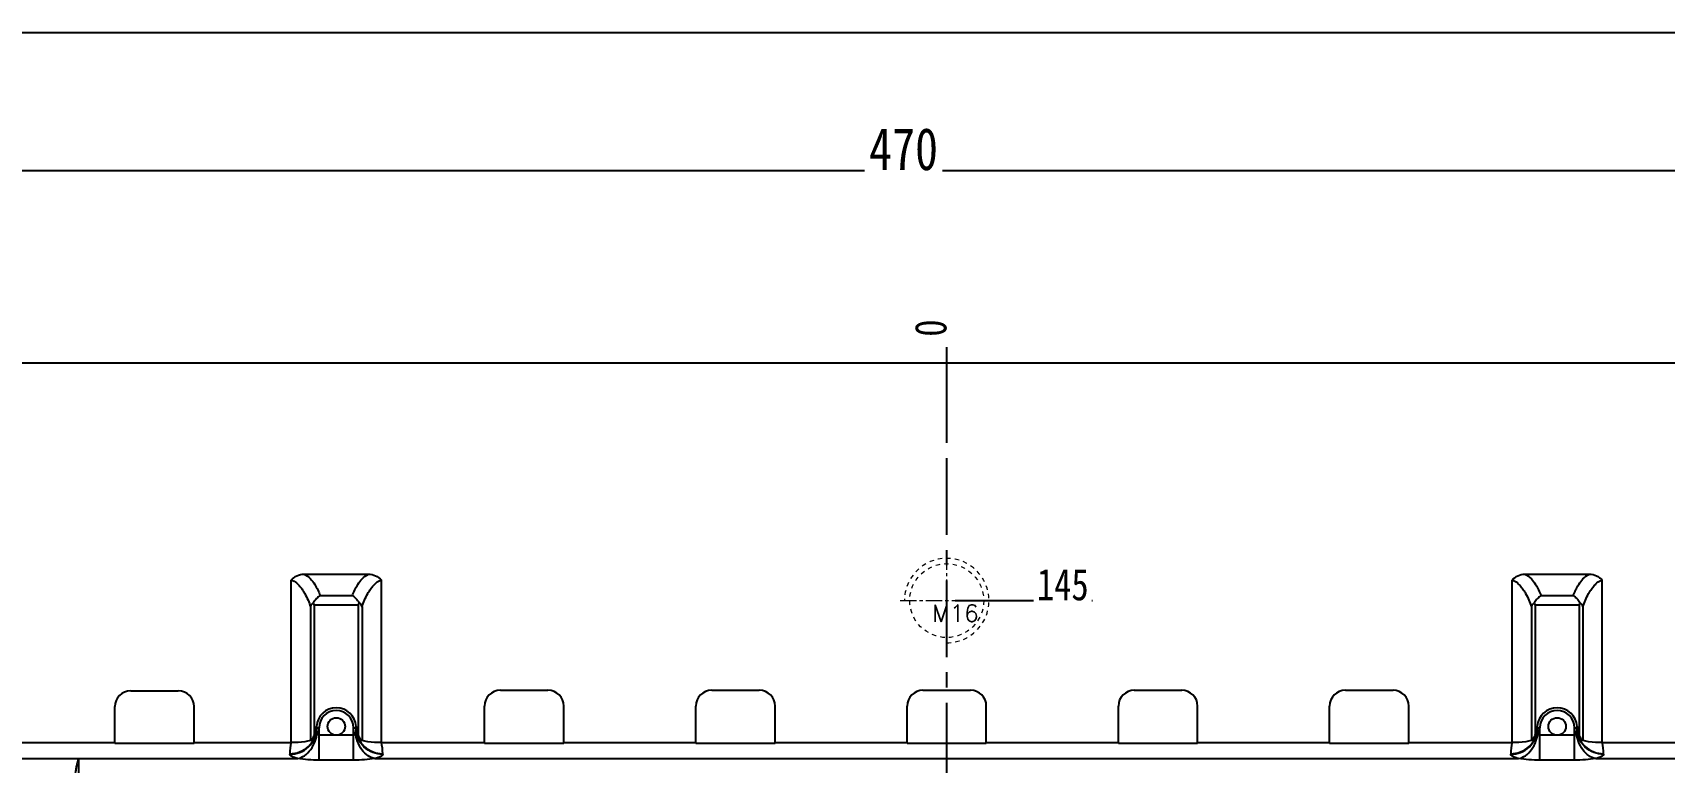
# Model space of a CAD drawing. Header units: millimetres. Extents: x -2895 to -298, y -11750 to -2997.
# Drawn here: x -1799.4 to -1490.5, y -6487.3 to -6349 of the extents above; entities that cross this region are included whole.
import ezdxf

# ---------------------------------------------------------------- set-up
doc = ezdxf.new("R2010")
doc.units = ezdxf.units.MM
doc.header["$LTSCALE"] = 16.335
doc.header["$PDMODE"] = 3
doc.header["$PDSIZE"] = 0.3125
doc.linetypes.add('CENTER', pattern=[0.6, 0.375, -0.075, 0.075, -0.075])
doc.linetypes.add('HIDDEN', pattern=[0.2, 0.1, -0.1])
doc.layers.get('0').update_dxf_attribs({"linetype": 'CONTINUOUS'})
doc.layers.get('Defpoints').update_dxf_attribs({"linetype": 'CONTINUOUS'})
doc.layers.add('DEFAULT_2', color=8, linetype='HIDDEN')
doc.layers.add('screw', color=33, linetype='CONTINUOUS', lineweight=13)
doc.styles.get("Standard").update_dxf_attribs({"font": 'txt', "width": 0.8})
doc.styles.add('TXT', font='txt.shx', dxfattribs={"bigfont": 'gbcbig.shx'})
doc.dimstyles.new('ISO-25', dxfattribs={"dimtxt": 8, "dimasz": 6, "dimexe": 0, "dimexo": 0, "dimgap": 0, "dimtad": 1, "dimdsep": 46, "dimtxsty": 'Standard', "dimcen": 0, "dimclrd": 4, "dimclre": 4, "dimclrt": 6, "dimazin": 0, "dimtfac": 1, "dimtofl": 0, "dimtmove": 0, "dimatfit": 3, "dimfxl": 0, "dimarcsym": 0})

# ---------------------------------------------------------------- blocks, each defined once
blk = doc.blocks.new('*D561')
at = {"color": 4, "lineweight": -2, "transparency": 16777216}
for p, q in [((-1861.39, -6462.62), (-1861.39, -6375.15)), ((-1855.39, -6375.15), (-1397.39, -6375.15)), ((-1391.39, -6483.51), (-1391.39, -6375.15))]:
    blk.add_line(p, q, dxfattribs=at)
at = {"color": 4, "transparency": 16777216}
for points in [[(-1855.39, -6374.15), (-1855.39, -6376.15), (-1861.39, -6375.15)], [(-1397.39, -6374.15), (-1397.39, -6376.15), (-1391.39, -6375.15)]]:
    blk.add_solid(points, dxfattribs=at)
at = {"layer": 'Defpoints', "color": 0, "transparency": 16777216}
for p in [(-1391.39, -6375.15), (-1861.39, -6462.62), (-1391.39, -6483.51)]:
    blk.add_point(p, dxfattribs=at)
at = {"color": 6, "transparency": 16777216, "insert": (-1634.56, -6371.15), "char_height": 8, "attachment_point": 5, "bg_fill": 3, "box_fill_scale": 1.1, "bg_fill_color": 256, "bg_fill_true_color": 13158600, "bg_fill_transparency": 0}
blk.add_mtext('470', dxfattribs=at)
blk = doc.blocks.new('*D550')
at = {"color": 4, "lineweight": -2, "transparency": 16777216}
blk.add_line((-1412.59, -6441.62), (-1371.77, -6441.62), dxfattribs=at)
at = {"layer": 'Defpoints', "color": 0, "transparency": 16777216}
for p in [(-1412.59, -6441.62), (-1626.39, -6601.62)]:
    blk.add_point(p, dxfattribs=at)
at = {"color": 6, "transparency": 16777216, "insert": (-1376.97, -6438.62), "char_height": 6, "attachment_point": 5, "bg_fill": 3, "box_fill_scale": 1.1, "bg_fill_color": 256, "bg_fill_true_color": 13158600, "bg_fill_transparency": 0}
blk.add_mtext('160', dxfattribs=at)
at = {"layer": 'Defpoints', "color": 0, "transparency": 16777216}
blk.add_point((-1382.17, -6441.62), dxfattribs=at)
blk = doc.blocks.new('*D554')
at = {"color": 4, "lineweight": -2, "transparency": 16777216}
blk.add_line((-1626.39, -6424.67), (-1626.39, -6403.81), dxfattribs=at)
at = {"layer": 'Defpoints', "color": 0, "transparency": 16777216}
for p in [(-1626.39, -6424.67), (-1626.39, -6601.62)]:
    blk.add_point(p, dxfattribs=at)
at = {"color": 6, "transparency": 16777216, "insert": (-1629.39, -6405.01), "char_height": 6, "attachment_point": 5, "rotation": 90, "bg_fill": 3, "box_fill_scale": 1.1, "bg_fill_color": 256, "bg_fill_true_color": 13158600, "bg_fill_transparency": 0}
blk.add_mtext('0', dxfattribs=at)
at = {"layer": 'Defpoints', "color": 0, "transparency": 16777216}
blk.add_point((-1626.39, -6406.21), dxfattribs=at)
blk = doc.blocks.new('*D555')
at = {"color": 4, "lineweight": -2, "transparency": 16777216}
blk.add_line((-1421.39, -6437.81), (-1421.39, -6394.21), dxfattribs=at)
at = {"layer": 'Defpoints', "color": 0, "transparency": 16777216}
for p in [(-1421.39, -6437.81), (-1626.39, -6601.62)]:
    blk.add_point(p, dxfattribs=at)
at = {"color": 6, "transparency": 16777216, "insert": (-1424.39, -6400.21), "char_height": 6, "attachment_point": 5, "rotation": 90, "bg_fill": 3, "box_fill_scale": 1.1, "bg_fill_color": 256, "bg_fill_true_color": 13158600, "bg_fill_transparency": 0}
blk.add_mtext('205', dxfattribs=at)
at = {"layer": 'Defpoints', "color": 0, "transparency": 16777216}
blk.add_point((-1421.39, -6406.21), dxfattribs=at)
blk = doc.blocks.new('*D556')
at = {"color": 4, "lineweight": -2, "transparency": 16777216}
blk.add_line((-1840.19, -6441.62), (-1881.01, -6441.62), dxfattribs=at)
at = {"layer": 'Defpoints', "color": 0, "transparency": 16777216}
for p in [(-1840.19, -6441.62), (-1626.39, -6601.62)]:
    blk.add_point(p, dxfattribs=at)
at = {"color": 6, "transparency": 16777216, "insert": (-1875.81, -6438.62), "char_height": 6, "attachment_point": 5, "bg_fill": 3, "box_fill_scale": 1.1, "bg_fill_color": 256, "bg_fill_true_color": 13158600, "bg_fill_transparency": 0}
blk.add_mtext('160', dxfattribs=at)
at = {"layer": 'Defpoints', "color": 0, "transparency": 16777216}
blk.add_point((-1870.61, -6441.62), dxfattribs=at)
blk = doc.blocks.new('*D558')
at = {"color": 4, "lineweight": -2, "transparency": 16777216}
blk.add_line((-1831.39, -6437.81), (-1831.39, -6394.21), dxfattribs=at)
at = {"layer": 'Defpoints', "color": 0, "transparency": 16777216}
for p in [(-1831.39, -6437.81), (-1626.39, -6601.62)]:
    blk.add_point(p, dxfattribs=at)
at = {"color": 6, "transparency": 16777216, "insert": (-1834.39, -6400.21), "char_height": 6, "attachment_point": 5, "rotation": 90, "bg_fill": 3, "box_fill_scale": 1.1, "bg_fill_color": 256, "bg_fill_true_color": 13158600, "bg_fill_transparency": 0}
blk.add_mtext('205', dxfattribs=at)
at = {"layer": 'Defpoints', "color": 0, "transparency": 16777216}
blk.add_point((-1831.39, -6406.21), dxfattribs=at)
blk = doc.blocks.new('screw_m16_g')
at = {"layer": 'screw', "color": 1, "linetype": 'CENTER', "ltscale": 0.497582}
for p, q in [((0, -8.8), (0, 8.8)), ((-8.8, 0), (8.8, 0))]:
    blk.add_line(p, q, dxfattribs=at)
at = {"layer": 'screw', "color": 33, "linetype": 'HIDDEN', "ltscale": 0.497582}
blk.add_circle((0, 0), 7, dxfattribs=at)
at = {"layer": 'screw', "color": 92, "linetype": 'HIDDEN', "ltscale": 0.497582}
blk.add_arc((0, 0), 8, 270, 180, dxfattribs=at)
at = {"layer": 'screw', "color": 6, "style": 'TXT'}
blk.add_text('M16', height=3.2, dxfattribs=at).set_placement((-2.72, -4))
blk = doc.blocks.new('*D595')
at = {"color": 4, "lineweight": -2, "transparency": 16777216}
blk.add_line((-1624.77, -6456.62), (-1598.81, -6456.62), dxfattribs=at)
at = {"layer": 'Defpoints', "color": 0, "transparency": 16777216}
for p in [(-1624.77, -6456.62), (-1626.39, -6601.62)]:
    blk.add_point(p, dxfattribs=at)
at = {"color": 6, "transparency": 16777216, "insert": (-1604.41, -6453.62), "char_height": 6, "attachment_point": 5, "bg_fill": 3, "box_fill_scale": 1.1, "bg_fill_color": 256, "bg_fill_true_color": 13158600, "bg_fill_transparency": 0}
blk.add_mtext('145', dxfattribs=at)
at = {"layer": 'Defpoints', "color": 0, "transparency": 16777216}
blk.add_point((-1610.01, -6456.62), dxfattribs=at)

msp = doc.modelspace()

# ---------------------------------------------------------------- linework, layer by layer
at = {"color": 7, "linetype": 'Continuous'}
for p, q in [((-1810.385, -6411.623), (-1442.385, -6411.623)), ((-1750.493, -6483.51), (-1750.493, -6452.778)), ((-1748.059, -6451.623), (-1735.862, -6451.623)), ((-1733.428, -6483.51), (-1733.427, -6452.778)), ((-1519.343, -6483.51), (-1519.343, -6452.778)), ((-1516.909, -6451.623), (-1504.712, -6451.623)), ((-1502.277, -6483.51), (-1502.277, -6452.778)), ((-1745.014, -6455.688), (-1738.906, -6455.688)), ((-1513.864, -6455.688), (-1507.756, -6455.688)), ((-1746.841, -6457.802), (-1746.841, -6483.138)), ((-1746.13, -6457.42), (-1746.13, -6482.134)), ((-1746.13, -6457.42), (-1737.79, -6457.42)), ((-1737.79, -6457.42), (-1737.79, -6482.134)), ((-1737.079, -6457.802), (-1737.079, -6483.138)), ((-1515.691, -6457.802), (-1515.691, -6483.138)), ((-1514.98, -6457.42), (-1514.98, -6482.134)), ((-1514.98, -6457.42), (-1506.64, -6457.42)), ((-1506.64, -6457.42), (-1506.64, -6482.134)), ((-1505.929, -6457.802), (-1505.929, -6483.138)), ((-1780.885, -6473.719), (-1771.885, -6473.719)), ((-1710.885, -6473.623), (-1701.885, -6473.623)), ((-1670.885, -6473.623), (-1661.885, -6473.623)), ((-1630.885, -6473.623), (-1621.885, -6473.623)), ((-1590.885, -6473.623), (-1581.885, -6473.623)), ((-1550.885, -6473.623), (-1541.885, -6473.623)), ((-1783.885, -6483.68), (-1783.885, -6476.719)), ((-1768.885, -6483.68), (-1768.885, -6476.719)), ((-1713.885, -6483.68), (-1713.885, -6476.623)), ((-1698.885, -6483.68), (-1698.885, -6476.623)), ((-1673.885, -6483.68), (-1673.885, -6476.623)), ((-1658.885, -6483.68), (-1658.885, -6476.623)), ((-1633.885, -6483.68), (-1633.885, -6476.623)), ((-1618.885, -6483.68), (-1618.885, -6476.623)), ((-1593.885, -6483.68), (-1593.885, -6476.623)), ((-1578.885, -6483.68), (-1578.885, -6476.623)), ((-1553.885, -6483.68), (-1553.885, -6476.623)), ((-1538.885, -6483.68), (-1538.885, -6476.623)), ((-1745.729, -6480.72), (-1745.227, -6480.72)), ((-1745.227, -6486.858), (-1745.227, -6480.72)), ((-1738.694, -6486.858), (-1738.694, -6480.72)), ((-1738.694, -6480.72), (-1738.192, -6480.72)), ((-1514.579, -6480.72), (-1514.077, -6480.72)), ((-1514.077, -6486.858), (-1514.077, -6480.72)), ((-1507.544, -6486.858), (-1507.544, -6480.72)), ((-1507.544, -6480.72), (-1507.042, -6480.72)), ((-1861.385, -6483.51), (-1783.885, -6483.51)), ((-1768.885, -6483.68), (-1783.885, -6483.68)), ((-1768.885, -6483.51), (-1750.494, -6483.51)), ((-1738.694, -6482.129), (-1745.227, -6482.129)), ((-1733.427, -6483.51), (-1713.885, -6483.51)), ((-1698.885, -6483.68), (-1713.885, -6483.68)), ((-1698.885, -6483.51), (-1673.885, -6483.51)), ((-1658.885, -6483.68), (-1673.885, -6483.68)), ((-1658.885, -6483.51), (-1633.885, -6483.51)), ((-1618.885, -6483.68), (-1633.885, -6483.68)), ((-1618.885, -6483.51), (-1593.885, -6483.51)), ((-1578.885, -6483.68), (-1593.885, -6483.68)), ((-1578.885, -6483.51), (-1553.885, -6483.51)), ((-1538.885, -6483.68), (-1553.885, -6483.68)), ((-1538.885, -6483.51), (-1519.344, -6483.51)), ((-1507.544, -6482.129), (-1514.077, -6482.129)), ((-1502.277, -6483.51), (-1483.885, -6483.51)), ((-1861.385, -6486.548), (-1749.256, -6486.548)), ((-1790.703, -6541.788), (-1790.704, -6486.548)), ((-1750.754, -6485.635), (-1750.754, -6485.744)), ((-1738.694, -6486.858), (-1745.227, -6486.858)), ((-1734.665, -6486.548), (-1518.106, -6486.548)), ((-1733.167, -6485.744), (-1733.167, -6485.635)), ((-1519.604, -6485.635), (-1519.604, -6485.744)), ((-1507.544, -6486.858), (-1514.077, -6486.858)), ((-1503.515, -6486.548), (-1391.385, -6486.548)), ((-1502.017, -6485.744), (-1502.017, -6485.635))]:
    msp.add_line(p, q, dxfattribs=at)
at = {"color": 1, "linetype": 'CENTER', "ltscale": 2.363517}
msp.add_line((-1626.385, -6791.624), (-1626.385, -6411.623), dxfattribs=at)
msp.add_lwpolyline([(-2090.041, -6349.048), (-1299.97, -6349.048), (-1299.97, -6910.924), (-2090.041, -6910.924)], close=True)
at = {"color": 7, "linetype": 'Continuous'}
for centre, radius, start, end in [((-1780.885, -6476.719), 3, 90, 180), ((-1771.885, -6476.719), 3, 0, 90), ((-1710.885, -6476.623), 3, 90, 180), ((-1701.885, -6476.623), 3, 0, 90), ((-1670.885, -6476.623), 3, 90, 180), ((-1661.885, -6476.623), 3, 0, 90), ((-1630.885, -6476.623), 3, 90, 180), ((-1621.885, -6476.623), 3, 0, 90), ((-1590.885, -6476.623), 3, 90, 180), ((-1581.885, -6476.623), 3, 0, 90), ((-1550.885, -6476.623), 3, 90, 180), ((-1541.885, -6476.623), 3, 0, 90), ((-1741.96, -6480.72), 3.769, 4.16257, 175.83735), ((-1741.96, -6480.72), 3.266, 0, 180), ((-1510.81, -6480.72), 3.769, 4.16257, 175.83735), ((-1510.81, -6480.72), 3.266, 0, 180), ((-1750.986, -6480.058), 5.281, 336.84464, 355.78441), ((-1743.071, -6480.829), 2.658, 179.99299, 186.21952), ((-1732.935, -6480.058), 5.281, 184.21559, 203.15536), ((-1519.836, -6480.058), 5.281, 336.84464, 355.78441), ((-1511.921, -6480.829), 2.658, 179.99299, 186.21952), ((-1501.785, -6480.058), 5.281, 184.21559, 203.15536), ((-1741.957, -6485.634), 8.797, 166.0264, 180.006), ((-1741.98, -6485.636), 8.813, 0.00658, 13.96073), ((-1510.807, -6485.634), 8.797, 166.0264, 180.006), ((-1510.83, -6485.636), 8.813, 0.00659, 13.96072)]:
    msp.add_arc(centre, radius, start, end, dxfattribs=at)
for points, knots in [([(-1750.493, -6452.778), (-1750.206, -6452.418), (-1749.456, -6451.819), (-1748.52, -6451.623), (-1748.059, -6451.623)], [0, 0, 0, 0, 0.4998789, 1, 1, 1, 1]), ([(-1750.493, -6452.778), (-1750.12, -6452.778), (-1749.493, -6453.23), (-1748.846, -6453.921), (-1748.329, -6454.605), (-1747.802, -6455.458), (-1747.294, -6456.516), (-1746.979, -6457.378), (-1746.841, -6457.802)], [0, 0, 0, 0, 0.1742715, 0.3231155, 0.4529101, 0.5716618, 0.7917059, 1, 1, 1, 1]), ([(-1748.059, -6451.623), (-1747.612, -6451.859), (-1746.851, -6452.44), (-1746.032, -6453.512), (-1745.45, -6454.592), (-1745.148, -6455.324), (-1745.014, -6455.688)], [0, 0, 0, 0, 0.2923332, 0.5427253, 0.7755427, 1, 1, 1, 1]), ([(-1738.906, -6455.688), (-1738.772, -6455.324), (-1738.471, -6454.591), (-1737.888, -6453.512), (-1737.069, -6452.44), (-1736.309, -6451.858), (-1735.862, -6451.623)], [0, 0, 0, 0, 0.2244728, 0.457304, 0.7077011, 1, 1, 1, 1]), ([(-1737.079, -6457.802), (-1736.941, -6457.378), (-1736.627, -6456.516), (-1736.118, -6455.457), (-1735.591, -6454.605), (-1735.075, -6453.921), (-1734.427, -6453.23), (-1733.8, -6452.778), (-1733.427, -6452.778)], [0, 0, 0, 0, 0.2083228, 0.4283883, 0.5471428, 0.6769484, 0.8257986, 1, 1, 1, 1]), ([(-1735.862, -6451.623), (-1735.4, -6451.623), (-1734.464, -6451.819), (-1733.715, -6452.418), (-1733.427, -6452.778)], [0, 0, 0, 0, 0.5003398, 1, 1, 1, 1]), ([(-1519.343, -6452.778), (-1519.056, -6452.417), (-1518.306, -6451.819), (-1517.37, -6451.623), (-1516.909, -6451.623)], [0, 0, 0, 0, 0.4998862, 1, 1, 1, 1]), ([(-1519.343, -6452.778), (-1518.97, -6452.778), (-1518.343, -6453.23), (-1517.696, -6453.921), (-1517.179, -6454.605), (-1516.652, -6455.458), (-1516.144, -6456.516), (-1515.829, -6457.378), (-1515.691, -6457.802)], [0, 0, 0, 0, 0.1742679, 0.3231241, 0.4529104, 0.5716563, 0.7916996, 1, 1, 1, 1]), ([(-1516.909, -6451.623), (-1516.462, -6451.859), (-1515.701, -6452.44), (-1514.882, -6453.512), (-1514.3, -6454.592), (-1513.998, -6455.324), (-1513.864, -6455.688)], [0, 0, 0, 0, 0.292324, 0.5427135, 0.7755364, 1, 1, 1, 1]), ([(-1507.756, -6455.688), (-1507.622, -6455.324), (-1507.321, -6454.592), (-1506.738, -6453.512), (-1505.919, -6452.44), (-1505.159, -6451.858), (-1504.712, -6451.623)], [0, 0, 0, 0, 0.224463, 0.4572856, 0.7076767, 1, 1, 1, 1]), ([(-1505.929, -6457.802), (-1505.791, -6457.378), (-1505.477, -6456.516), (-1504.968, -6455.457), (-1504.441, -6454.605), (-1503.925, -6453.921), (-1503.277, -6453.23), (-1502.65, -6452.778), (-1502.277, -6452.778)], [0, 0, 0, 0, 0.2083087, 0.4283643, 0.5471174, 0.676914, 0.8257513, 1, 1, 1, 1]), ([(-1504.712, -6451.623), (-1504.251, -6451.623), (-1503.544, -6451.774), (-1502.753, -6452.264), (-1502.422, -6452.597), (-1502.277, -6452.778)], [0, 0, 0, 0, 0.4985281, 0.7492242, 1, 1, 1, 1]), ([(-1745.014, -6455.688), (-1745.258, -6455.834), (-1745.734, -6456.233), (-1746.105, -6456.727), (-1746.269, -6457.01)], [0, 0, 0, 0, 0.4649666, 1, 1, 1, 1]), ([(-1738.906, -6455.688), (-1738.662, -6455.834), (-1738.187, -6456.233), (-1737.816, -6456.727), (-1737.651, -6457.01)], [0, 0, 0, 0, 0.4649685, 1, 1, 1, 1]), ([(-1513.864, -6455.688), (-1514.108, -6455.834), (-1514.584, -6456.233), (-1514.955, -6456.727), (-1515.119, -6457.01)], [0, 0, 0, 0, 0.4649658, 1, 1, 1, 1]), ([(-1507.756, -6455.688), (-1507.512, -6455.834), (-1507.037, -6456.233), (-1506.666, -6456.727), (-1506.501, -6457.01)], [0, 0, 0, 0, 0.4649682, 1, 1, 1, 1]), ([(-1746.269, -6457.01), (-1746.4, -6457.133), (-1746.651, -6457.351), (-1746.807, -6457.655), (-1746.841, -6457.802)], [0, 0, 0, 0, 0.5425116, 1, 1, 1, 1]), ([(-1737.079, -6457.802), (-1737.113, -6457.655), (-1737.27, -6457.351), (-1737.521, -6457.133), (-1737.651, -6457.01)], [0, 0, 0, 0, 0.4574732, 1, 1, 1, 1]), ([(-1515.119, -6457.01), (-1515.25, -6457.133), (-1515.501, -6457.351), (-1515.657, -6457.655), (-1515.691, -6457.802)], [0, 0, 0, 0, 0.5423687, 1, 1, 1, 1]), ([(-1505.929, -6457.802), (-1505.963, -6457.655), (-1506.12, -6457.351), (-1506.371, -6457.133), (-1506.501, -6457.01)], [0, 0, 0, 0, 0.4574777, 1, 1, 1, 1]), ([(-1750.754, -6485.635), (-1750.137, -6485.635), (-1748.844, -6485.4), (-1747.156, -6484.34), (-1746.019, -6482.711), (-1745.744, -6481.435), (-1745.73, -6480.826)], [0, 0, 0, 0, 0.2419875, 0.5024418, 0.7612733, 1, 1, 1, 1]), ([(-1750.754, -6485.744), (-1750.127, -6485.744), (-1748.812, -6485.501), (-1747.108, -6484.409), (-1745.981, -6482.74), (-1745.729, -6481.443), (-1745.729, -6480.829)], [0, 0, 0, 0, 0.242567, 0.5036032, 0.7623608, 1, 1, 1, 1]), ([(-1745.713, -6481.117), (-1745.706, -6481.187), (-1745.692, -6481.279), (-1745.672, -6481.369), (-1745.667, -6481.391)], [0, 0, 0, 0, 0.7571022, 1, 1, 1, 1]), ([(-1745.667, -6481.391), (-1745.662, -6481.413), (-1745.642, -6481.495), (-1745.616, -6481.575), (-1745.593, -6481.633)], [0, 0, 0, 0, 0.2618683, 1, 1, 1, 1]), ([(-1738.328, -6481.633), (-1738.305, -6481.576), (-1738.221, -6481.316), (-1738.192, -6481.04), (-1738.192, -6480.829)], [0, 0, 0, 0, 0.2265769, 1, 1, 1, 1]), ([(-1733.167, -6485.744), (-1733.794, -6485.744), (-1735.108, -6485.501), (-1736.813, -6484.409), (-1737.939, -6482.74), (-1738.192, -6481.443), (-1738.192, -6480.829)], [0, 0, 0, 0, 0.2425671, 0.5036033, 0.7623609, 1, 1, 1, 1]), ([(-1738.19, -6480.826), (-1738.176, -6481.435), (-1737.901, -6482.711), (-1736.765, -6484.34), (-1735.077, -6485.4), (-1733.784, -6485.635), (-1733.167, -6485.635)], [0, 0, 0, 0, 0.2387288, 0.4975604, 0.7580136, 1, 1, 1, 1]), ([(-1519.604, -6485.635), (-1518.987, -6485.635), (-1517.694, -6485.4), (-1516.006, -6484.34), (-1514.869, -6482.711), (-1514.594, -6481.435), (-1514.58, -6480.826)], [0, 0, 0, 0, 0.2419875, 0.5024418, 0.7612733, 1, 1, 1, 1]), ([(-1519.604, -6485.744), (-1518.977, -6485.744), (-1517.662, -6485.501), (-1515.958, -6484.409), (-1514.831, -6482.74), (-1514.579, -6481.443), (-1514.579, -6480.829)], [0, 0, 0, 0, 0.242567, 0.5036032, 0.7623608, 1, 1, 1, 1]), ([(-1514.563, -6481.117), (-1514.556, -6481.187), (-1514.542, -6481.279), (-1514.522, -6481.369), (-1514.517, -6481.391)], [0, 0, 0, 0, 0.7571022, 1, 1, 1, 1]), ([(-1514.517, -6481.391), (-1514.512, -6481.413), (-1514.492, -6481.495), (-1514.466, -6481.575), (-1514.443, -6481.633)], [0, 0, 0, 0, 0.2618683, 1, 1, 1, 1]), ([(-1507.178, -6481.633), (-1507.155, -6481.576), (-1507.071, -6481.316), (-1507.042, -6481.04), (-1507.042, -6480.829)], [0, 0, 0, 0, 0.2265769, 1, 1, 1, 1]), ([(-1502.017, -6485.744), (-1502.644, -6485.744), (-1503.958, -6485.501), (-1505.663, -6484.409), (-1506.789, -6482.74), (-1507.042, -6481.443), (-1507.042, -6480.829)], [0, 0, 0, 0, 0.2425671, 0.5036033, 0.7623609, 1, 1, 1, 1]), ([(-1507.04, -6480.826), (-1507.026, -6481.435), (-1506.751, -6482.711), (-1505.615, -6484.34), (-1503.927, -6485.4), (-1502.634, -6485.635), (-1502.017, -6485.635)], [0, 0, 0, 0, 0.2387288, 0.4975604, 0.7580136, 1, 1, 1, 1]), ([(-1746.841, -6483.138), (-1747.195, -6483.233), (-1748.404, -6483.454), (-1749.634, -6483.51), (-1750.494, -6483.51)], [0, 0, 0, 0, 0.2986621, 1, 1, 1, 1]), ([(-1749.256, -6486.548), (-1748.801, -6486.461), (-1747.849, -6486.03), (-1746.71, -6484.861), (-1745.916, -6483.331), (-1745.652, -6482.194), (-1745.593, -6481.633)], [0, 0, 0, 0, 0.2137743, 0.4670336, 0.7398677, 1, 1, 1, 1]), ([(-1746.13, -6482.134), (-1746.185, -6482.261), (-1746.301, -6482.497), (-1746.471, -6482.762), (-1746.61, -6482.936), (-1746.7, -6483.034), (-1746.774, -6483.099), (-1746.821, -6483.133), (-1746.841, -6483.138)], [0, 0, 0, 0, 0.3323108, 0.6305899, 0.7583907, 0.8663906, 0.949197, 1, 1, 1, 1]), ([(-1745.227, -6482.129), (-1745.254, -6482.124), (-1745.308, -6482.109), (-1745.371, -6482.054), (-1745.418, -6481.988), (-1745.475, -6481.897), (-1745.532, -6481.778), (-1745.574, -6481.682), (-1745.593, -6481.633)], [0, 0, 0, 0, 0.129461, 0.2560479, 0.3831082, 0.5082716, 0.7565633, 1, 1, 1, 1]), ([(-1738.328, -6481.633), (-1738.367, -6481.731), (-1738.432, -6481.879), (-1738.543, -6482.056), (-1738.641, -6482.129), (-1738.694, -6482.129)], [0, 0, 0, 0, 0.4954352, 0.7486497, 1, 1, 1, 1]), ([(-1734.676, -6486.546), (-1735.12, -6486.46), (-1736.056, -6486.037), (-1737.192, -6484.887), (-1737.998, -6483.354), (-1738.267, -6482.204), (-1738.328, -6481.633)], [0, 0, 0, 0, 0.2093822, 0.4602327, 0.7345955, 1, 1, 1, 1]), ([(-1737.079, -6483.138), (-1737.1, -6483.133), (-1737.146, -6483.099), (-1737.221, -6483.034), (-1737.311, -6482.936), (-1737.449, -6482.762), (-1737.62, -6482.497), (-1737.736, -6482.261), (-1737.79, -6482.134)], [0, 0, 0, 0, 0.0508034, 0.1336202, 0.2416231, 0.3694495, 0.6677273, 1, 1, 1, 1]), ([(-1733.427, -6483.51), (-1734.287, -6483.51), (-1735.516, -6483.454), (-1736.725, -6483.233), (-1737.079, -6483.138)], [0, 0, 0, 0, 0.7012371, 1, 1, 1, 1]), ([(-1515.691, -6483.138), (-1516.045, -6483.233), (-1517.254, -6483.454), (-1518.484, -6483.51), (-1519.344, -6483.51)], [0, 0, 0, 0, 0.2987622, 1, 1, 1, 1]), ([(-1518.106, -6486.548), (-1517.651, -6486.461), (-1516.699, -6486.03), (-1515.56, -6484.861), (-1514.766, -6483.331), (-1514.502, -6482.194), (-1514.443, -6481.633)], [0, 0, 0, 0, 0.2137743, 0.4670336, 0.7398677, 1, 1, 1, 1]), ([(-1514.98, -6482.134), (-1515.035, -6482.261), (-1515.151, -6482.497), (-1515.321, -6482.762), (-1515.46, -6482.936), (-1515.55, -6483.034), (-1515.624, -6483.099), (-1515.671, -6483.133), (-1515.691, -6483.138)], [0, 0, 0, 0, 0.3322697, 0.6305448, 0.7583607, 0.8663558, 0.9491855, 1, 1, 1, 1]), ([(-1514.077, -6482.129), (-1514.104, -6482.124), (-1514.158, -6482.109), (-1514.221, -6482.054), (-1514.268, -6481.988), (-1514.325, -6481.897), (-1514.382, -6481.778), (-1514.424, -6481.682), (-1514.443, -6481.633)], [0, 0, 0, 0, 0.129461, 0.2560479, 0.3831082, 0.5082716, 0.7565633, 1, 1, 1, 1]), ([(-1507.178, -6481.633), (-1507.217, -6481.731), (-1507.282, -6481.879), (-1507.393, -6482.056), (-1507.491, -6482.129), (-1507.544, -6482.129)], [0, 0, 0, 0, 0.4954352, 0.7486497, 1, 1, 1, 1]), ([(-1503.526, -6486.546), (-1503.97, -6486.46), (-1504.906, -6486.037), (-1506.042, -6484.887), (-1506.848, -6483.354), (-1507.117, -6482.204), (-1507.178, -6481.633)], [0, 0, 0, 0, 0.2093822, 0.4602327, 0.7345955, 1, 1, 1, 1]), ([(-1505.929, -6483.138), (-1505.949, -6483.133), (-1505.996, -6483.099), (-1506.071, -6483.034), (-1506.161, -6482.936), (-1506.299, -6482.763), (-1506.47, -6482.497), (-1506.586, -6482.261), (-1506.64, -6482.134)], [0, 0, 0, 0, 0.0507539, 0.1335017, 0.2415371, 0.3692099, 0.6674102, 1, 1, 1, 1]), ([(-1502.277, -6483.51), (-1503.137, -6483.51), (-1504.366, -6483.454), (-1505.575, -6483.233), (-1505.929, -6483.138)], [0, 0, 0, 0, 0.7012341, 1, 1, 1, 1]), ([(-1790.703, -6486.548), (-1790.77, -6486.66), (-1790.892, -6486.951), (-1791.045, -6487.473), (-1791.191, -6488.151), (-1791.384, -6489.325), (-1791.567, -6491.074), (-1791.648, -6492.551), (-1791.675, -6493.351)], [0, 0, 0, 0, 0.0567523, 0.1358039, 0.2365476, 0.3575941, 0.6523289, 1, 1, 1, 1]), ([(-1749.256, -6486.548), (-1749.471, -6486.499), (-1749.858, -6486.395), (-1750.377, -6486.199), (-1750.75, -6485.937), (-1750.754, -6485.744)], [0, 0, 0, 0, 0.3781593, 0.6701175, 1, 1, 1, 1]), ([(-1745.227, -6486.858), (-1745.927, -6486.856), (-1747.275, -6486.802), (-1748.614, -6486.638), (-1749.256, -6486.548)], [0, 0, 0, 0, 0.5194734, 1, 1, 1, 1]), ([(-1734.665, -6486.548), (-1735.306, -6486.64), (-1736.646, -6486.8), (-1737.994, -6486.857), (-1738.694, -6486.858)], [0, 0, 0, 0, 0.4806907, 1, 1, 1, 1]), ([(-1733.167, -6485.744), (-1733.171, -6485.937), (-1733.544, -6486.199), (-1734.062, -6486.395), (-1734.449, -6486.499), (-1734.665, -6486.548)], [0, 0, 0, 0, 0.3298775, 0.6218401, 1, 1, 1, 1]), ([(-1518.106, -6486.548), (-1518.321, -6486.499), (-1518.708, -6486.395), (-1519.227, -6486.199), (-1519.6, -6485.937), (-1519.604, -6485.744)], [0, 0, 0, 0, 0.3781593, 0.6701175, 1, 1, 1, 1]), ([(-1514.077, -6486.858), (-1514.777, -6486.856), (-1516.125, -6486.802), (-1517.464, -6486.638), (-1518.106, -6486.548)], [0, 0, 0, 0, 0.5194734, 1, 1, 1, 1]), ([(-1503.515, -6486.548), (-1504.156, -6486.64), (-1505.496, -6486.8), (-1506.844, -6486.857), (-1507.544, -6486.858)], [0, 0, 0, 0, 0.4806907, 1, 1, 1, 1]), ([(-1502.017, -6485.744), (-1502.021, -6485.937), (-1502.394, -6486.199), (-1502.912, -6486.395), (-1503.299, -6486.499), (-1503.515, -6486.548)], [0, 0, 0, 0, 0.3298775, 0.6218401, 1, 1, 1, 1])]:
    msp.add_open_spline(points, degree=3, knots=knots, dxfattribs=at)
for points in [[(-1746.13, -6457.42), (-1746.174, -6457.283), (-1746.22, -6457.146), (-1746.269, -6457.01)], [(-1737.651, -6457.01), (-1737.701, -6457.146), (-1737.747, -6457.282), (-1737.79, -6457.42)], [(-1514.98, -6457.42), (-1515.024, -6457.283), (-1515.07, -6457.146), (-1515.119, -6457.01)], [(-1506.501, -6457.01), (-1506.551, -6457.146), (-1506.597, -6457.282), (-1506.64, -6457.42)]]:
    msp.add_open_spline(points, degree=3, dxfattribs=at)
at = {"layer": 'DEFAULT_2', "color": 8, "linetype": 'HIDDEN'}
for p, q in [((-1745.729, -6480.72), (-1745.729, -6480.829)), ((-1738.192, -6480.829), (-1738.192, -6480.72)), ((-1514.579, -6480.72), (-1514.579, -6480.829)), ((-1507.042, -6480.829), (-1507.042, -6480.72))]:
    msp.add_line(p, q, dxfattribs=at)
for centre, radius, start, end in [((-1750.445, -6480.719), 4.716, 358.70233, 359.99881), ((-1741.96, -6480.72), 3.769, 175.83735, 180), ((-1741.96, -6480.72), 3.769, 0, 4.16257), ((-1733.475, -6480.719), 4.716, 180.00119, 181.30017), ((-1519.295, -6480.719), 4.716, 358.70233, 359.99881), ((-1510.81, -6480.72), 3.769, 175.83735, 180), ((-1510.81, -6480.72), 3.769, 0, 4.16257), ((-1502.325, -6480.719), 4.716, 180.00119, 181.30017)]:
    msp.add_arc(centre, radius, start, end, dxfattribs=at)

# ---------------------------------------------------------------- next in the draw order: dimensions: what is measured, and where the dimension line sits
dim = msp.add_linear_dim(base=(-1391.385, -6375.149), p1=(-1861.385, -6462.623), p2=(-1391.385, -6483.51), dimstyle='ISO-25', override={"dimfxl": 1.25})
dim.commit()
dim.dimension.update_dxf_attribs({"geometry": '*D561', "text_midpoint": (-1634.561, -6375.149), "dimtype": 160})

# ---------------------------------------------------------------- next in the draw order: linework, layer by layer
at = {"color": 7, "linetype": 'Continuous'}
for centre in [(-1741.96, -6480.468), (-1510.81, -6480.468)]:
    msp.add_circle(centre, 1.658, dxfattribs=at)

# ---------------------------------------------------------------- next in the draw order: dimensions: what is measured, and where the dimension line sits
dim = msp.add_ordinate_dim(feature_location=(-1412.585, -6441.623), offset=(30.42, 0), dtype=0, origin=(-1626.385, -6601.624), dimstyle='ISO-25', override={"dimtxt": 6, "dimfxl": 1.25})
dim.commit()
dim.dimension.update_dxf_attribs({"geometry": '*D550', "text_midpoint": (-1376.965, -6438.623)})

# ---------------------------------------------------------------- next in the draw order: dimensions: what is measured, and where the dimension line sits
dim = msp.add_ordinate_dim(feature_location=(-1626.385261642, -6424.670089239), offset=(0, 18.463190156), dtype=1, origin=(-1626.385261642, -6601.62356913), dimstyle='ISO-25', override={"dimtxt": 6, "dimfxl": 1.25})
dim.commit()
dim.dimension.update_dxf_attribs({"geometry": '*D554', "text_midpoint": (-1629.385261642, -6405.006899084)})

# ---------------------------------------------------------------- next in the draw order: dimensions: what is measured, and where the dimension line sits
dim = msp.add_ordinate_dim(feature_location=(-1421.385, -6437.807), offset=(0, 31.6), dtype=1, origin=(-1626.385, -6601.624), dimstyle='ISO-25', override={"dimtxt": 6, "dimfxl": 1.25})
dim.commit()
dim.dimension.update_dxf_attribs({"geometry": '*D555', "text_midpoint": (-1424.385, -6400.207)})

# ---------------------------------------------------------------- next in the draw order: dimensions: what is measured, and where the dimension line sits
dim = msp.add_ordinate_dim(feature_location=(-1840.185, -6441.623), offset=(-30.42, 0), dtype=0, origin=(-1626.385, -6601.624), dimstyle='ISO-25', override={"dimtxt": 6, "dimfxl": 1.25})
dim.commit()
dim.dimension.update_dxf_attribs({"geometry": '*D556', "text_midpoint": (-1875.805, -6438.623)})

# ---------------------------------------------------------------- next in the draw order: dimensions: what is measured, and where the dimension line sits
dim = msp.add_ordinate_dim(feature_location=(-1831.385, -6437.807), offset=(0, 31.6), dtype=1, origin=(-1626.385, -6601.624), dimstyle='ISO-25', override={"dimtxt": 6, "dimfxl": 1.25})
dim.commit()
dim.dimension.update_dxf_attribs({"geometry": '*D558', "text_midpoint": (-1834.385, -6400.207)})

# ---------------------------------------------------------------- next in the draw order: block references
at = {"layer": 'screw'}
msp.add_blockref('screw_m16_g', (-1626.385, -6456.624), dxfattribs=at)

# ---------------------------------------------------------------- next in the draw order: dimensions: what is measured, and where the dimension line sits
dim = msp.add_ordinate_dim(feature_location=(-1624.77, -6456.624), offset=(14.764, 0), dtype=0, origin=(-1626.385, -6601.624), dimstyle='ISO-25', override={"dimtxt": 6, "dimfxl": 1.25})
dim.commit()
dim.dimension.update_dxf_attribs({"geometry": '*D595', "text_midpoint": (-1604.406, -6453.624)})

doc.saveas('drawing.dxf')
